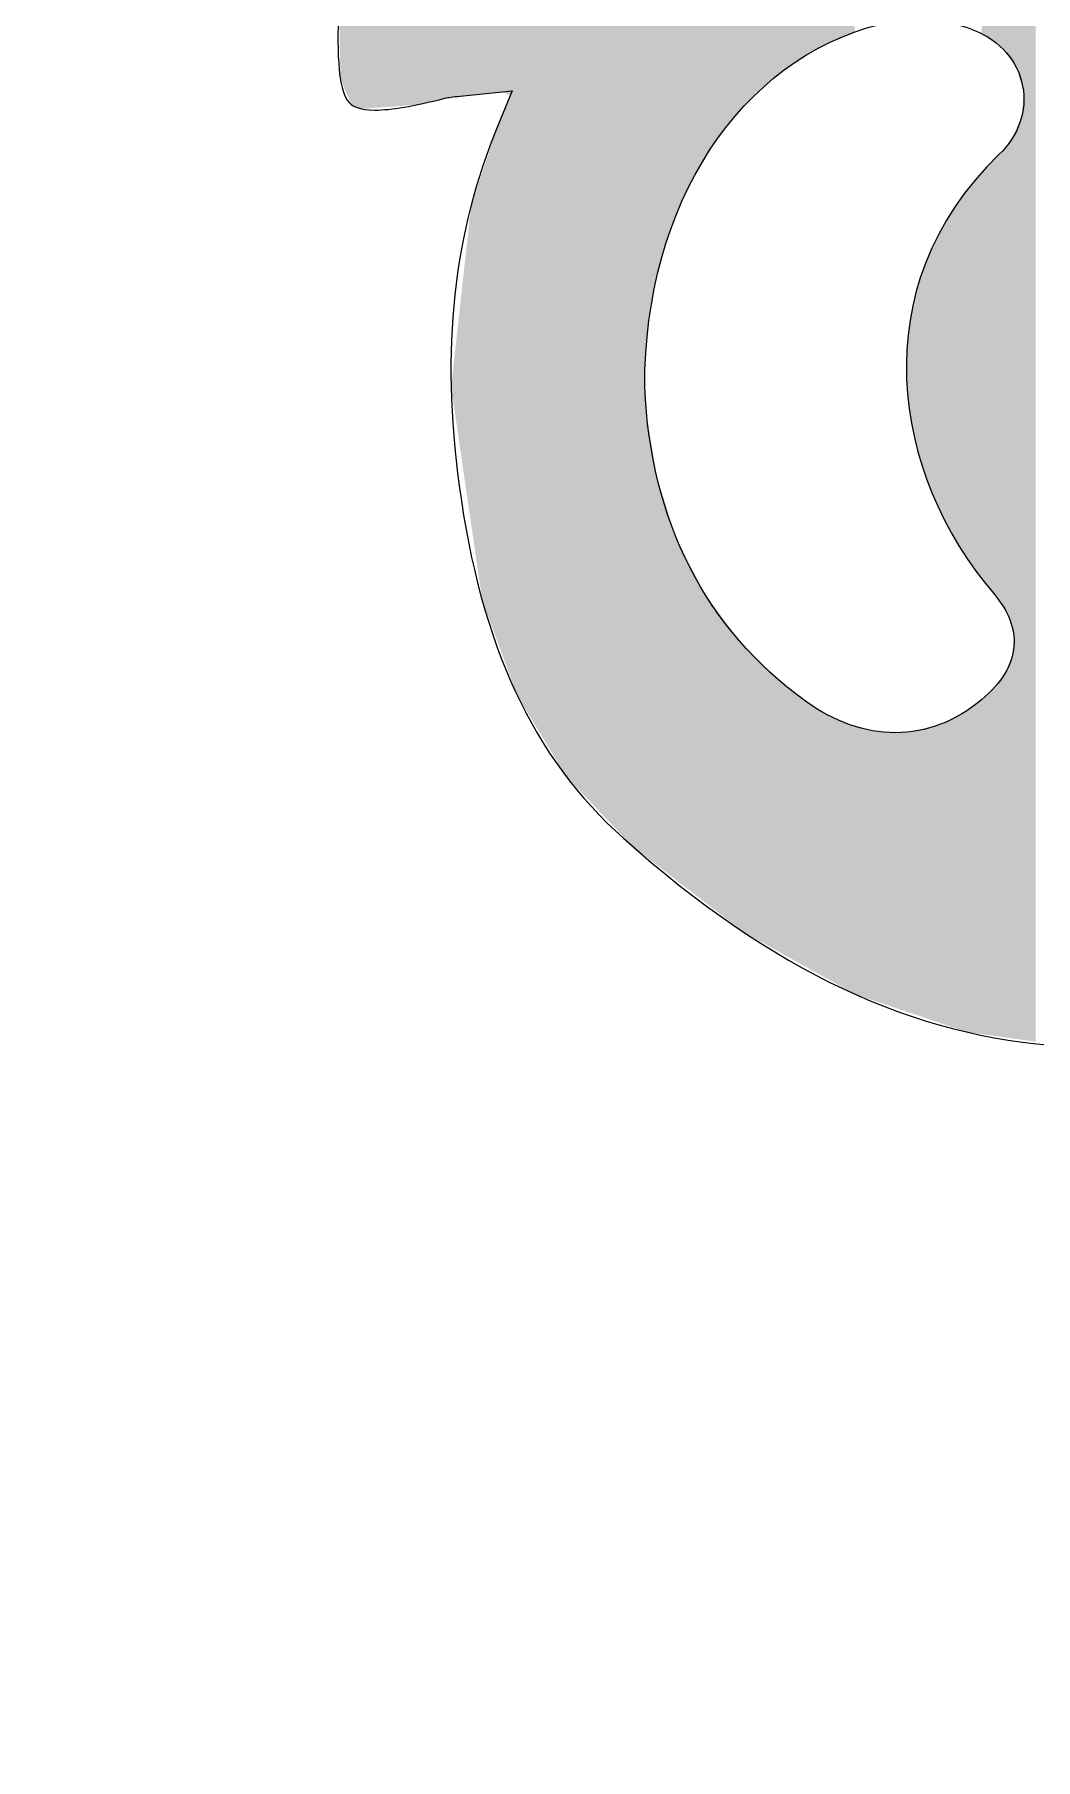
# Model space of a CAD drawing. Extents: x 274 to 390, y 552 to 644.
# Drawn here: x 273.97 to 296.94, y 551.62 to 591.19 of the extents above; entities that cross this region are included whole.
import ezdxf

# ---------------------------------------------------------------- set-up
doc = ezdxf.new("R2010")
doc.units = 0
doc.layers.add('LAYER_1', color=7, linetype='CONTINUOUS')

# ---------------------------------------------------------------- blocks, each defined once
blk = doc.blocks.new('*U1')
at = {"layer": 'LAYER_1', "color": 7}
for points in [[(287.686, 572.573), (286.169, 621.403), (287.686, 623.017)], [(287.802, 572.483), (287.686, 623.017), (287.802, 623.141)], [(287.686, 572.573), (287.686, 623.017), (287.802, 572.483)], [(286.169, 574.174), (285.727, 620.932), (286.169, 621.403)], [(286.169, 574.174), (286.169, 621.403), (287.686, 572.573)], [(285.727, 574.905), (285.054, 619.428), (285.727, 620.932)], [(285.727, 574.905), (285.727, 620.932), (286.169, 574.174)], [(285.054, 576.018), (284.888, 619.059), (285.054, 619.428)], [(285.054, 576.018), (285.054, 619.428), (285.727, 574.905)], [(284.888, 589.792), (284.701, 618.639), (284.888, 619.059)], [(284.888, 576.466), (284.888, 619.059), (285.054, 576.018)], [(284.666, 589.867), (284.611, 618.439), (284.666, 618.563)], [(284.701, 589.87), (284.666, 618.563), (284.701, 618.639)], [(284.666, 589.867), (284.666, 618.563), (284.701, 589.87)], [(284.701, 589.87), (284.701, 618.639), (284.888, 589.792)], [(284.611, 589.861), (284.366, 617.891), (284.611, 618.439)], [(284.611, 589.861), (284.611, 618.439), (284.666, 589.867)], [(284.366, 589.837), (284.366, 617.891), (284.611, 589.861)], [(296.94, 568.085), (296.937, 616.835), (296.94, 616.862)], [(296.357, 590.622), (296.333, 616.452), (296.357, 616.467)], [(296.367, 590.61), (296.357, 616.467), (296.367, 616.473)], [(296.357, 590.622), (296.357, 616.467), (296.367, 590.61)], [(296.391, 590.58), (296.367, 616.473), (296.391, 616.487)], [(296.367, 590.61), (296.367, 616.473), (296.391, 590.58)], [(296.413, 590.551), (296.391, 616.487), (296.413, 616.501)], [(296.391, 590.58), (296.391, 616.487), (296.413, 590.551)], [(296.441, 590.515), (296.413, 616.501), (296.441, 616.518)], [(296.413, 590.551), (296.413, 616.501), (296.441, 590.515)], [(296.485, 590.459), (296.441, 616.518), (296.485, 616.545)], [(296.441, 590.515), (296.441, 616.518), (296.485, 590.459)], [(296.502, 590.405), (296.485, 616.545), (296.502, 616.556)], [(296.485, 590.459), (296.485, 616.545), (296.502, 590.405)], [(296.53, 590.317), (296.502, 616.556), (296.53, 616.573)], [(296.502, 590.405), (296.502, 616.556), (296.53, 590.317)], [(296.582, 590.149), (296.53, 616.573), (296.582, 616.606)], [(296.53, 590.317), (296.53, 616.573), (296.582, 590.149)], [(296.627, 590.008), (296.582, 616.606), (296.627, 616.635)], [(296.582, 590.149), (296.582, 616.606), (296.627, 590.008)], [(296.661, 589.9), (296.627, 616.635), (296.661, 616.657)], [(296.627, 590.008), (296.627, 616.635), (296.661, 589.9)], [(296.693, 568.12), (296.661, 616.657), (296.693, 616.677)], [(296.661, 568.125), (296.661, 616.657), (296.693, 568.12)], [(296.705, 568.118), (296.693, 616.677), (296.705, 616.685)], [(296.693, 568.12), (296.693, 616.677), (296.705, 568.118)], [(296.723, 568.116), (296.705, 616.685), (296.723, 616.697)], [(296.705, 568.118), (296.705, 616.685), (296.723, 568.116)], [(296.792, 568.106), (296.723, 616.697), (296.792, 616.742)], [(296.723, 568.116), (296.723, 616.697), (296.792, 568.106)], [(296.84, 568.1), (296.792, 616.742), (296.84, 616.772)], [(296.792, 568.106), (296.792, 616.742), (296.84, 568.1)], [(296.937, 568.086), (296.84, 616.772), (296.937, 616.835)], [(296.84, 568.1), (296.84, 616.772), (296.937, 568.086)], [(296.937, 568.086), (296.937, 616.835), (296.94, 568.085)], [(295.774, 591.146), (295.704, 616.01), (295.774, 616.07)], [(295.807, 591.124), (295.774, 616.07), (295.807, 616.097)], [(295.774, 591.146), (295.774, 616.07), (295.807, 591.124)], [(295.846, 591.099), (295.807, 616.097), (295.846, 616.129)], [(295.807, 591.124), (295.807, 616.097), (295.846, 591.099)], [(295.853, 591.095), (295.846, 616.129), (295.853, 616.135)], [(295.846, 591.099), (295.846, 616.129), (295.853, 591.095)], [(295.88, 591.078), (295.853, 616.135), (295.88, 616.156)], [(295.853, 591.095), (295.853, 616.135), (295.88, 591.078)], [(295.904, 591.062), (295.88, 616.156), (295.904, 616.174)], [(295.88, 591.078), (295.88, 616.156), (295.904, 591.062)], [(295.911, 591.058), (295.904, 616.174), (295.911, 616.179)], [(295.904, 591.062), (295.904, 616.174), (295.911, 591.058)], [(295.945, 591.036), (295.911, 616.179), (295.945, 616.203)], [(295.911, 591.058), (295.911, 616.179), (295.945, 591.036)], [(295.992, 591.006), (295.945, 616.203), (295.992, 616.238)], [(295.945, 591.036), (295.945, 616.203), (295.992, 591.006)], [(296.011, 590.994), (295.992, 616.238), (296.011, 616.25)], [(295.992, 591.006), (295.992, 616.238), (296.011, 590.994)], [(296.025, 590.984), (296.011, 616.25), (296.025, 616.26)], [(296.011, 590.994), (296.011, 616.25), (296.025, 590.984)], [(296.092, 590.942), (296.025, 616.26), (296.092, 616.302)], [(296.025, 590.984), (296.025, 616.26), (296.092, 590.942)], [(296.103, 590.935), (296.092, 616.302), (296.103, 616.309)], [(296.092, 590.942), (296.092, 616.302), (296.103, 590.935)], [(296.117, 590.926), (296.103, 616.309), (296.117, 616.318)], [(296.103, 590.935), (296.103, 616.309), (296.117, 590.926)], [(296.122, 590.922), (296.117, 616.318), (296.122, 616.321)], [(296.117, 590.926), (296.117, 616.318), (296.122, 590.922)], [(296.146, 590.893), (296.122, 616.321), (296.146, 616.336)], [(296.122, 590.922), (296.122, 616.321), (296.146, 590.893)], [(296.182, 590.846), (296.146, 616.336), (296.182, 616.36)], [(296.146, 590.893), (296.146, 616.336), (296.182, 590.846)], [(296.2, 590.823), (296.182, 616.36), (296.2, 616.371)], [(296.182, 590.846), (296.182, 616.36), (296.2, 590.823)], [(296.219, 590.798), (296.2, 616.371), (296.219, 616.384)], [(296.2, 590.823), (296.2, 616.371), (296.219, 590.798)], [(296.235, 590.778), (296.219, 616.384), (296.235, 616.393)], [(296.219, 590.798), (296.219, 616.384), (296.235, 590.778)], [(296.322, 590.667), (296.235, 616.393), (296.322, 616.445)], [(296.235, 590.778), (296.235, 616.393), (296.322, 590.667)], [(296.333, 590.653), (296.322, 616.445), (296.333, 616.452)], [(296.322, 590.667), (296.322, 616.445), (296.333, 590.653)], [(296.333, 590.653), (296.333, 616.452), (296.357, 590.622)], [(295.704, 591.19), (295.704, 616.01), (295.774, 591.146)], [(287.802, 572.483), (287.802, 612.433), (287.809, 572.478)], [(287.809, 572.478), (287.802, 612.433), (287.809, 611.502)], [(287.809, 572.478), (287.809, 611.502), (287.88, 572.423)], [(287.88, 572.423), (287.809, 611.502), (287.88, 610.783)], [(287.88, 572.423), (287.88, 610.783), (287.902, 572.406)], [(287.902, 572.406), (287.88, 610.783), (287.902, 610.561)], [(287.902, 572.406), (287.902, 610.561), (287.977, 572.349)], [(287.977, 572.349), (287.902, 610.561), (287.977, 610.174)], [(287.977, 583.397), (287.977, 610.174), (287.982, 583.484)], [(287.982, 583.484), (287.977, 610.174), (287.982, 610.143)], [(287.982, 583.484), (287.982, 610.143), (288.011, 583.905)], [(288.011, 583.905), (287.982, 610.143), (288.011, 609.994)], [(288.011, 583.905), (288.011, 609.994), (288.042, 584.356)], [(288.042, 584.356), (288.011, 609.994), (288.042, 609.834)], [(288.042, 584.356), (288.042, 609.834), (288.048, 584.443)], [(288.048, 584.443), (288.042, 609.834), (288.048, 609.804)], [(288.048, 584.443), (288.048, 609.804), (288.076, 584.62)], [(288.076, 584.62), (288.048, 609.804), (288.076, 609.654)], [(288.076, 584.62), (288.076, 609.654), (288.21, 585.443)], [(288.21, 585.443), (288.076, 609.654), (288.21, 609.189)], [(288.21, 585.443), (288.21, 609.189), (288.251, 585.598)], [(288.251, 585.598), (288.21, 609.189), (288.251, 609.048)], [(288.251, 585.598), (288.251, 609.048), (288.285, 585.726)], [(288.285, 585.726), (288.251, 609.048), (288.285, 608.93)], [(288.285, 585.726), (288.285, 608.93), (288.327, 585.89)], [(288.327, 585.89), (288.285, 608.93), (288.327, 608.781)], [(288.327, 585.89), (288.327, 608.781), (288.46, 586.393)], [(288.46, 586.393), (288.327, 608.781), (288.46, 608.442)], [(288.46, 586.393), (288.46, 608.442), (288.607, 586.787)], [(288.607, 586.787), (288.46, 608.442), (288.607, 608.064)], [(288.607, 586.787), (288.607, 608.064), (288.653, 586.908)], [(288.653, 586.908), (288.607, 608.064), (288.653, 607.949)], [(288.653, 586.908), (288.653, 607.949), (288.688, 587.004)], [(288.688, 587.004), (288.653, 607.949), (288.688, 607.878)], [(288.688, 587.004), (288.688, 607.878), (288.793, 587.284)], [(288.793, 587.284), (288.688, 607.878), (288.793, 607.669)], [(288.793, 587.284), (288.793, 607.669), (289.009, 587.717)], [(289.009, 587.717), (288.793, 607.669), (289.009, 607.24)], [(289.009, 587.717), (289.009, 607.24), (289.048, 587.796)], [(289.048, 587.796), (289.009, 607.24), (289.048, 607.161)], [(289.048, 587.796), (289.048, 607.161), (289.174, 588.049)], [(289.174, 588.049), (289.048, 607.161), (289.174, 606.96)], [(289.174, 588.049), (289.174, 606.96), (289.205, 588.11)], [(289.205, 588.11), (289.174, 606.96), (289.205, 606.911)], [(289.205, 588.11), (289.205, 606.911), (289.319, 588.288)], [(289.319, 588.288), (289.205, 606.911), (289.319, 606.729)], [(289.319, 588.288), (289.319, 606.729), (289.487, 588.548)], [(289.487, 588.548), (289.319, 606.729), (289.487, 606.462)], [(284.366, 589.837), (284.289, 605.993), (284.366, 606.211)], [(289.487, 588.548), (289.487, 606.462), (289.511, 588.586)], [(289.511, 588.586), (289.487, 606.462), (289.511, 606.423)], [(289.511, 588.586), (289.511, 606.423), (289.691, 588.865)], [(289.691, 588.865), (289.511, 606.423), (289.691, 606.191)], [(289.691, 588.865), (289.691, 606.191), (289.747, 588.933)], [(289.747, 588.933), (289.691, 606.191), (289.747, 606.119)], [(284.242, 589.824), (284.007, 605.188), (284.242, 605.856)], [(284.245, 589.824), (284.242, 605.856), (284.245, 605.865)], [(284.242, 589.824), (284.242, 605.856), (284.245, 589.824)], [(284.289, 589.829), (284.245, 605.865), (284.289, 605.993)], [(284.245, 589.824), (284.245, 605.865), (284.289, 589.829)], [(284.289, 589.829), (284.289, 605.993), (284.366, 589.837)], [(289.747, 588.933), (289.747, 606.119), (289.916, 589.14)], [(289.916, 589.14), (289.747, 606.119), (289.916, 605.899)], [(289.916, 589.14), (289.916, 605.899), (290.038, 589.287)], [(290.038, 589.287), (289.916, 605.899), (290.038, 605.742)], [(290.038, 589.287), (290.038, 605.742), (290.139, 589.41)], [(290.139, 589.41), (290.038, 605.742), (290.139, 605.635)], [(290.139, 589.41), (290.139, 605.635), (290.248, 589.543)], [(290.248, 589.543), (290.139, 605.635), (290.248, 605.52)], [(290.248, 589.543), (290.248, 605.52), (290.254, 589.548)], [(290.254, 589.548), (290.248, 605.52), (290.254, 605.514)], [(290.254, 589.548), (290.254, 605.514), (290.625, 589.902)], [(290.625, 589.902), (290.254, 605.514), (290.625, 605.123)], [(281.161, 589.768), (281.021, 604.027), (281.161, 605.234)], [(281.24, 589.582), (281.161, 605.234), (281.24, 605.238)], [(281.161, 589.768), (281.161, 605.234), (281.24, 589.582)], [(281.482, 589.481), (281.24, 605.238), (281.482, 605.25)], [(281.24, 589.582), (281.24, 605.238), (281.482, 589.481)], [(282.128, 589.531), (281.482, 605.25), (282.128, 605.281)], [(281.482, 589.481), (281.482, 605.25), (282.128, 589.531)], [(282.128, 589.531), (282.128, 605.281), (282.771, 589.581)], [(282.771, 589.581), (282.128, 605.281), (282.771, 605.25)], [(282.771, 589.581), (282.771, 605.25), (283.203, 589.682)], [(283.203, 589.682), (282.771, 605.25), (283.203, 605.228)], [(283.203, 589.682), (283.203, 605.228), (283.235, 589.689)], [(283.235, 589.689), (283.203, 605.228), (283.235, 605.227)], [(283.235, 589.689), (283.235, 605.227), (283.282, 589.7)], [(283.282, 589.7), (283.235, 605.227), (283.282, 605.224)], [(283.282, 589.7), (283.282, 605.224), (283.44, 589.737)], [(283.44, 589.737), (283.282, 605.224), (283.44, 605.216)], [(283.44, 589.737), (283.44, 605.216), (283.533, 589.75)], [(283.533, 589.75), (283.44, 605.216), (283.533, 605.212)], [(283.533, 589.75), (283.533, 605.212), (283.603, 589.76)], [(283.603, 589.76), (283.533, 605.212), (283.603, 605.208)], [(283.603, 589.76), (283.603, 605.208), (283.638, 589.764)], [(283.638, 589.764), (283.603, 605.208), (283.638, 605.207)], [(283.638, 589.764), (283.638, 605.207), (283.876, 589.787)], [(283.876, 589.787), (283.638, 605.207), (283.876, 605.195)], [(283.876, 589.787), (283.876, 605.195), (283.975, 589.797)], [(283.975, 589.797), (283.876, 605.195), (283.975, 605.19)], [(283.975, 589.797), (283.975, 605.19), (283.991, 589.799)], [(283.991, 589.799), (283.975, 605.19), (283.991, 605.189)], [(283.991, 589.799), (283.991, 605.189), (284.007, 589.8)], [(284.007, 589.8), (283.991, 605.189), (284.007, 605.188)], [(284.007, 589.8), (284.007, 605.188), (284.242, 589.824)], [(290.625, 589.902), (290.625, 605.123), (290.642, 589.918)], [(290.642, 589.918), (290.625, 605.123), (290.642, 605.108)], [(290.642, 589.918), (290.642, 605.108), (290.871, 590.136)], [(290.871, 590.136), (290.642, 605.108), (290.871, 604.912)], [(290.871, 590.136), (290.871, 604.912), (291.144, 590.337)], [(291.144, 590.337), (290.871, 604.912), (291.144, 604.678)], [(291.144, 590.337), (291.144, 604.678), (291.268, 590.428)], [(291.268, 590.428), (291.144, 604.678), (291.268, 604.571)], [(291.268, 590.428), (291.268, 604.571), (291.428, 590.545)], [(291.428, 590.545), (291.268, 604.571), (291.428, 604.455)], [(291.428, 590.545), (291.428, 604.455), (291.556, 590.639)], [(291.556, 590.639), (291.428, 604.455), (291.556, 604.362)], [(291.556, 590.639), (291.556, 604.362), (291.611, 590.669)], [(291.611, 590.669), (291.556, 604.362), (291.611, 604.322)], [(291.611, 590.669), (291.611, 604.322), (291.676, 590.704)], [(291.676, 590.704), (291.611, 604.322), (291.676, 604.279)], [(291.676, 590.704), (291.676, 604.279), (291.717, 590.727)], [(291.717, 590.727), (291.676, 604.279), (291.717, 604.251)], [(291.717, 590.727), (291.717, 604.251), (291.779, 590.761)], [(291.779, 590.761), (291.717, 604.251), (291.779, 604.213)], [(291.779, 590.761), (291.779, 604.213), (291.846, 590.797)], [(291.846, 590.797), (291.779, 604.213), (291.846, 604.182)], [(281.021, 590.096), (280.992, 603.214), (281.021, 604.027)], [(281.021, 590.096), (281.021, 604.027), (281.161, 589.768)], [(291.846, 590.797), (291.846, 604.182), (292.258, 591.022)], [(292.258, 591.022), (291.846, 604.182), (292.258, 603.997)], [(292.258, 591.022), (292.258, 603.997), (292.298, 591.044)], [(292.298, 591.044), (292.258, 603.997), (292.298, 603.979)], [(292.298, 591.044), (292.298, 603.979), (292.311, 591.049)], [(292.311, 591.049), (292.298, 603.979), (292.311, 603.973)], [(292.311, 591.049), (292.311, 603.973), (292.547, 591.138)], [(292.547, 591.138), (292.311, 603.973), (292.547, 603.917)], [(292.547, 591.138), (292.547, 603.917), (292.795, 591.232)], [(280.992, 590.163), (280.969, 602.532), (280.992, 603.214)], [(280.992, 590.163), (280.992, 603.214), (281.021, 590.096)], [(280.969, 591.366), (280.969, 602.532), (280.992, 590.163)], [(284.888, 576.466), (284.701, 589.337), (284.888, 589.792)], [(296.661, 568.125), (296.627, 589.323), (296.661, 589.9)], [(284.666, 577.068), (284.611, 589.119), (284.666, 589.254)], [(284.701, 576.975), (284.666, 589.254), (284.701, 589.337)], [(284.666, 577.068), (284.666, 589.254), (284.701, 576.975)], [(284.701, 576.975), (284.701, 589.337), (284.888, 576.466)], [(296.582, 568.136), (296.53, 589.101), (296.582, 589.222)], [(296.627, 568.129), (296.582, 589.222), (296.627, 589.323)], [(296.582, 568.136), (296.582, 589.222), (296.627, 568.129)], [(296.627, 568.129), (296.627, 589.323), (296.661, 568.125)], [(284.611, 577.218), (284.366, 588.388), (284.611, 589.119)], [(284.611, 577.218), (284.611, 589.119), (284.666, 577.068)], [(296.391, 577.584), (296.367, 588.752), (296.391, 588.782)], [(296.413, 577.497), (296.391, 588.782), (296.413, 588.834)], [(296.391, 577.584), (296.391, 588.782), (296.413, 577.497)], [(296.441, 577.386), (296.413, 588.834), (296.441, 588.899)], [(296.413, 577.497), (296.413, 588.834), (296.441, 577.386)], [(296.485, 568.149), (296.441, 588.899), (296.485, 588.999)], [(296.441, 568.156), (296.441, 588.899), (296.485, 568.149)], [(296.502, 568.147), (296.485, 588.999), (296.502, 589.038)], [(296.485, 568.149), (296.485, 588.999), (296.502, 568.147)], [(296.53, 568.143), (296.502, 589.038), (296.53, 589.101)], [(296.502, 568.147), (296.502, 589.038), (296.53, 568.143)], [(296.53, 568.143), (296.53, 589.101), (296.582, 568.136)], [(284.366, 577.883), (284.289, 588.161), (284.366, 588.388)], [(284.366, 577.883), (284.366, 588.388), (284.611, 577.218)], [(296.092, 578.223), (296.025, 588.36), (296.092, 588.425)], [(296.103, 578.205), (296.092, 588.425), (296.103, 588.435)], [(296.092, 578.223), (296.092, 588.425), (296.103, 578.205)], [(296.117, 578.18), (296.103, 588.435), (296.117, 588.45)], [(296.103, 578.205), (296.103, 588.435), (296.117, 578.18)], [(296.122, 578.171), (296.117, 588.45), (296.122, 588.455)], [(296.117, 578.18), (296.117, 588.45), (296.122, 578.171)], [(296.146, 578.131), (296.122, 588.455), (296.146, 588.478)], [(296.122, 578.171), (296.122, 588.455), (296.146, 578.131)], [(296.182, 578.067), (296.146, 588.478), (296.182, 588.517)], [(296.146, 578.131), (296.146, 588.478), (296.182, 578.067)], [(296.2, 578.036), (296.182, 588.517), (296.2, 588.536)], [(296.182, 578.067), (296.182, 588.517), (296.2, 578.036)], [(296.219, 578.003), (296.2, 588.536), (296.219, 588.561)], [(296.2, 578.036), (296.2, 588.536), (296.219, 578.003)], [(296.235, 577.975), (296.219, 588.561), (296.235, 588.581)], [(296.219, 578.003), (296.219, 588.561), (296.235, 577.975)], [(296.322, 577.824), (296.235, 588.581), (296.322, 588.694)], [(296.235, 577.975), (296.235, 588.581), (296.322, 577.824)], [(296.333, 577.805), (296.322, 588.694), (296.333, 588.709)], [(296.322, 577.824), (296.322, 588.694), (296.333, 577.805)], [(296.357, 577.714), (296.333, 588.709), (296.357, 588.739)], [(296.333, 577.805), (296.333, 588.709), (296.357, 577.714)], [(296.367, 577.675), (296.357, 588.739), (296.367, 588.752)], [(296.357, 577.714), (296.357, 588.739), (296.367, 577.675)], [(296.367, 577.675), (296.367, 588.752), (296.391, 577.584)], [(284.242, 578.232), (284.007, 587.318), (284.242, 588.018)], [(284.245, 578.211), (284.242, 588.018), (284.245, 588.026)], [(284.242, 578.232), (284.242, 588.018), (284.245, 578.211)], [(284.289, 578.089), (284.245, 588.026), (284.289, 588.161)], [(284.245, 578.211), (284.245, 588.026), (284.289, 578.089)], [(284.289, 578.089), (284.289, 588.161), (284.366, 577.883)], [(295.702, 578.707), (295.674, 587.96), (295.702, 587.992)], [(295.704, 578.705), (295.702, 587.992), (295.704, 587.994)], [(295.702, 578.707), (295.702, 587.992), (295.704, 578.705)], [(295.774, 578.618), (295.704, 587.994), (295.774, 588.074)], [(295.704, 578.705), (295.704, 587.994), (295.774, 578.618)], [(295.807, 578.576), (295.774, 588.074), (295.807, 588.112)], [(295.774, 578.618), (295.774, 588.074), (295.807, 578.576)], [(295.846, 578.528), (295.807, 588.112), (295.846, 588.156)], [(295.807, 578.576), (295.807, 588.112), (295.846, 578.528)], [(295.853, 578.519), (295.846, 588.156), (295.853, 588.164)], [(295.846, 578.528), (295.846, 588.156), (295.853, 578.519)], [(295.88, 578.486), (295.853, 588.164), (295.88, 588.195)], [(295.853, 578.519), (295.853, 588.164), (295.88, 578.486)], [(295.904, 578.456), (295.88, 588.195), (295.904, 588.222)], [(295.88, 578.486), (295.88, 588.195), (295.904, 578.456)], [(295.911, 578.448), (295.904, 588.222), (295.911, 588.23)], [(295.904, 578.456), (295.904, 588.222), (295.911, 578.448)], [(295.945, 578.406), (295.911, 588.23), (295.945, 588.268)], [(295.911, 578.448), (295.911, 588.23), (295.945, 578.406)], [(295.992, 578.35), (295.945, 588.268), (295.992, 588.322)], [(295.945, 578.406), (295.945, 588.268), (295.992, 578.35)], [(296.011, 578.327), (295.992, 588.322), (296.011, 588.344)], [(295.992, 578.35), (295.992, 588.322), (296.011, 578.327)], [(296.025, 578.309), (296.011, 588.344), (296.025, 588.36)], [(296.011, 578.327), (296.011, 588.344), (296.025, 578.309)], [(296.025, 578.309), (296.025, 588.36), (296.092, 578.223)], [(295.355, 579.209), (295.333, 587.571), (295.355, 587.596)], [(295.364, 579.196), (295.355, 587.596), (295.364, 587.606)], [(295.355, 579.209), (295.355, 587.596), (295.364, 579.196)], [(295.371, 579.185), (295.364, 587.607), (295.371, 587.615)], [(295.364, 579.195), (295.364, 587.606), (295.364, 587.607)], [(295.364, 579.195), (295.364, 587.607), (295.371, 579.185)], [(295.364, 579.196), (295.364, 587.606), (295.364, 579.195)], [(295.391, 579.155), (295.371, 587.615), (295.391, 587.638)], [(295.371, 579.185), (295.371, 587.615), (295.391, 579.155)], [(295.408, 579.131), (295.391, 587.638), (295.408, 587.657)], [(295.391, 579.155), (295.391, 587.638), (295.408, 579.131)], [(295.409, 579.129), (295.408, 587.657), (295.409, 587.658)], [(295.408, 579.131), (295.408, 587.657), (295.409, 579.129)], [(295.442, 579.08), (295.409, 587.658), (295.442, 587.696)], [(295.409, 579.129), (295.409, 587.658), (295.409, 579.129)], [(295.409, 579.129), (295.409, 587.658), (295.409, 587.658)], [(295.409, 579.129), (295.409, 587.658), (295.442, 579.08)], [(295.506, 578.986), (295.442, 587.696), (295.506, 587.768)], [(295.442, 579.08), (295.442, 587.696), (295.506, 578.986)], [(295.57, 578.892), (295.506, 587.768), (295.57, 587.841)], [(295.506, 578.986), (295.506, 587.768), (295.57, 578.892)], [(295.573, 578.888), (295.57, 587.841), (295.573, 587.844)], [(295.57, 578.892), (295.57, 587.841), (295.573, 578.888)], [(295.597, 578.851), (295.573, 587.844), (295.597, 587.873)], [(295.573, 578.888), (295.573, 587.844), (295.597, 578.851)], [(295.604, 578.841), (295.597, 587.873), (295.604, 587.881)], [(295.597, 578.851), (295.597, 587.873), (295.604, 578.841)], [(295.632, 578.799), (295.604, 587.881), (295.632, 587.913)], [(295.604, 578.841), (295.604, 587.881), (295.632, 578.799)], [(295.64, 578.787), (295.632, 587.913), (295.64, 587.922)], [(295.632, 578.799), (295.632, 587.913), (295.64, 578.787)], [(295.656, 578.765), (295.64, 587.922), (295.656, 587.939)], [(295.64, 578.787), (295.64, 587.922), (295.656, 578.765)], [(295.674, 578.742), (295.656, 587.939), (295.674, 587.96)], [(295.656, 578.765), (295.656, 587.939), (295.674, 578.742)], [(295.674, 578.742), (295.674, 587.96), (295.702, 578.707)], [(283.991, 579.955), (283.975, 587.126), (283.991, 587.27)], [(284.007, 579.844), (283.991, 587.27), (284.007, 587.318)], [(283.991, 579.955), (283.991, 587.27), (284.007, 579.844)], [(284.007, 579.844), (284.007, 587.318), (284.242, 578.232)], [(295.137, 579.53), (295.017, 587.089), (295.137, 587.276)], [(295.163, 579.493), (295.137, 587.276), (295.163, 587.316)], [(295.137, 579.53), (295.137, 587.276), (295.163, 579.493)], [(295.199, 579.439), (295.163, 587.316), (295.199, 587.372)], [(295.163, 579.493), (295.163, 587.316), (295.163, 579.492)], [(295.163, 579.492), (295.163, 587.316), (295.163, 587.316)], [(295.163, 579.492), (295.163, 587.316), (295.199, 579.439)], [(295.29, 579.304), (295.199, 587.372), (295.29, 587.514)], [(295.199, 579.439), (295.199, 587.372), (295.29, 579.304)], [(295.312, 579.272), (295.29, 587.514), (295.312, 587.547)], [(295.29, 579.304), (295.29, 587.514), (295.312, 579.272)], [(295.333, 579.242), (295.312, 587.547), (295.333, 587.571)], [(295.312, 579.272), (295.312, 587.547), (295.333, 579.242)], [(295.333, 579.242), (295.333, 587.571), (295.333, 579.241)], [(295.333, 579.241), (295.333, 587.571), (295.333, 587.571)], [(295.333, 579.241), (295.333, 587.571), (295.355, 579.209)], [(283.975, 580.064), (283.876, 586.227), (283.975, 587.126)], [(283.975, 580.064), (283.975, 587.126), (283.991, 579.955)], [(294.836, 580.099), (294.76, 586.689), (294.836, 586.808)], [(294.845, 580.082), (294.836, 586.808), (294.845, 586.822)], [(294.836, 580.099), (294.836, 586.808), (294.845, 580.082)], [(294.985, 579.817), (294.845, 586.822), (294.985, 587.04)], [(294.845, 580.082), (294.845, 586.822), (294.985, 579.817)], [(295.017, 579.757), (294.985, 587.04), (295.017, 587.089)], [(294.985, 579.817), (294.985, 587.04), (295.017, 579.757)], [(295.017, 579.757), (295.017, 587.089), (295.137, 579.53)], [(294.631, 580.534), (294.546, 586.212), (294.631, 586.401)], [(294.663, 580.453), (294.631, 586.401), (294.663, 586.473)], [(294.631, 580.534), (294.631, 586.401), (294.663, 580.453)], [(294.698, 580.362), (294.663, 586.473), (294.698, 586.552)], [(294.663, 580.453), (294.663, 586.473), (294.698, 580.362)], [(294.703, 580.35), (294.698, 586.552), (294.703, 586.563)], [(294.698, 580.362), (294.698, 586.552), (294.703, 580.35)], [(294.756, 580.25), (294.703, 586.563), (294.756, 586.681)], [(294.703, 580.35), (294.703, 586.563), (294.756, 580.25)], [(294.76, 580.243), (294.756, 586.681), (294.76, 586.689)], [(294.756, 580.25), (294.756, 586.681), (294.76, 580.243)], [(294.76, 580.243), (294.76, 586.689), (294.836, 580.099)], [(283.876, 580.743), (283.638, 584.062), (283.876, 586.227)], [(283.876, 580.743), (283.876, 586.227), (283.975, 580.064)], [(294.518, 580.821), (294.403, 585.892), (294.518, 586.149)], [(294.542, 580.758), (294.518, 586.149), (294.542, 586.204)], [(294.518, 580.821), (294.518, 586.149), (294.542, 580.758)], [(294.546, 580.749), (294.542, 586.204), (294.546, 586.212)], [(294.542, 580.758), (294.542, 586.204), (294.546, 580.749)], [(294.546, 580.749), (294.546, 586.212), (294.631, 580.534)], [(294.361, 581.222), (294.268, 585.463), (294.361, 585.797)], [(294.363, 581.214), (294.361, 585.797), (294.363, 585.802)], [(294.361, 581.222), (294.361, 585.797), (294.363, 581.214)], [(294.403, 581.112), (294.363, 585.802), (294.403, 585.892)], [(294.363, 581.214), (294.363, 585.802), (294.403, 581.112)], [(294.403, 581.112), (294.403, 585.892), (294.518, 580.821)], [(294.229, 581.717), (294.168, 585.107), (294.229, 585.324)], [(294.268, 581.572), (294.229, 585.324), (294.268, 585.463)], [(294.229, 581.717), (294.229, 585.324), (294.268, 581.572)], [(294.268, 581.572), (294.268, 585.463), (294.361, 581.222)], [(294.106, 582.241), (294.081, 584.689), (294.106, 584.882)], [(294.124, 582.11), (294.106, 584.882), (294.124, 584.948)], [(294.106, 582.241), (294.106, 584.882), (294.124, 582.11)], [(294.168, 581.944), (294.124, 584.948), (294.168, 585.107)], [(294.124, 582.11), (294.124, 584.948), (294.168, 581.944)], [(294.168, 581.944), (294.168, 585.107), (294.229, 581.717)], [(294.052, 582.626), (294.022, 584.226), (294.052, 584.463)], [(294.081, 582.419), (294.052, 584.463), (294.081, 584.689)], [(294.052, 582.626), (294.052, 584.463), (294.081, 582.419)], [(294.081, 582.419), (294.081, 584.689), (294.106, 582.241)], [(283.638, 582.38), (283.603, 583.739), (283.638, 584.062)], [(283.638, 582.38), (283.638, 584.062), (283.876, 580.743)], [(293.996, 583.028), (293.991, 583.98), (293.996, 584.025)], [(294.022, 582.844), (293.996, 584.025), (294.022, 584.226)], [(293.996, 583.028), (293.996, 584.025), (294.022, 582.844)], [(294.022, 582.844), (294.022, 584.226), (294.052, 582.626)], [(283.603, 582.623), (283.533, 583.104), (283.603, 583.739)], [(283.603, 582.623), (283.603, 583.739), (283.638, 582.38)], [(293.988, 583.93), (293.987, 583.955), (293.988, 583.957)], [(293.991, 583.628), (293.988, 583.957), (293.991, 583.98)], [(293.988, 583.93), (293.988, 583.957), (293.991, 583.628)], [(293.991, 583.628), (293.991, 583.98), (293.996, 583.028)], [(287.977, 572.349), (287.977, 583.397), (287.982, 572.344)], [(287.982, 572.344), (287.977, 583.397), (287.982, 582.925)], [(287.982, 572.344), (287.982, 582.925), (288.011, 572.322)], [(288.011, 572.322), (287.982, 582.925), (288.011, 582.535)], [(288.011, 572.322), (288.011, 582.535), (288.042, 572.299)], [(288.042, 572.299), (288.011, 582.535), (288.042, 582.345)], [(288.042, 572.299), (288.042, 582.345), (288.048, 572.294)], [(288.048, 572.294), (288.042, 582.345), (288.048, 582.308)], [(288.048, 572.294), (288.048, 582.308), (288.076, 572.272)], [(288.076, 572.272), (288.048, 582.308), (288.076, 582.129)], [(288.076, 572.272), (288.076, 582.129), (288.21, 572.168)], [(288.21, 572.168), (288.076, 582.129), (288.21, 581.298)], [(288.21, 572.168), (288.21, 581.298), (288.251, 572.137)], [(288.251, 572.137), (288.21, 581.298), (288.251, 581.044)], [(288.251, 572.137), (288.251, 581.044), (288.285, 572.111)], [(288.285, 572.111), (288.251, 581.044), (288.285, 580.938)], [(288.285, 572.111), (288.285, 580.938), (288.327, 572.078)], [(288.327, 572.078), (288.285, 580.938), (288.327, 580.803)], [(288.327, 572.078), (288.327, 580.803), (288.46, 571.976)], [(288.46, 571.976), (288.327, 580.803), (288.46, 580.386)], [(288.46, 571.976), (288.46, 580.386), (288.607, 571.862)], [(288.607, 571.862), (288.46, 580.386), (288.607, 579.921)], [(288.607, 571.862), (288.607, 579.921), (288.653, 571.827)], [(288.653, 571.827), (288.607, 579.921), (288.653, 579.779)], [(288.653, 571.827), (288.653, 579.779), (288.688, 571.799)], [(288.688, 571.799), (288.653, 579.779), (288.688, 579.667)], [(288.688, 571.799), (288.688, 579.667), (288.793, 571.718)], [(288.793, 571.718), (288.688, 579.667), (288.793, 579.459)], [(288.793, 571.718), (288.793, 579.459), (289.009, 571.552)], [(289.009, 571.552), (288.793, 579.459), (289.009, 579.029)], [(289.009, 571.552), (289.009, 579.029), (289.048, 571.521)], [(289.048, 571.521), (289.009, 579.029), (289.048, 578.951)], [(289.048, 571.521), (289.048, 578.951), (289.174, 571.424)], [(289.174, 571.424), (289.048, 578.951), (289.174, 578.7)], [(289.174, 571.424), (289.174, 578.7), (289.205, 571.4)], [(289.205, 571.4), (289.174, 578.7), (289.205, 578.639)], [(289.205, 571.4), (289.205, 578.639), (289.319, 571.312)], [(289.319, 571.312), (289.205, 578.639), (289.319, 578.412)], [(289.319, 571.312), (289.319, 578.412), (289.487, 571.183)], [(289.487, 571.183), (289.319, 578.412), (289.487, 578.182)], [(289.487, 571.183), (289.487, 578.182), (289.511, 571.164)], [(289.511, 571.164), (289.487, 578.182), (289.511, 578.148)], [(289.511, 571.164), (289.511, 578.148), (289.691, 571.025)], [(289.691, 571.025), (289.511, 578.148), (289.691, 577.901)], [(289.691, 571.025), (289.691, 577.901), (289.747, 570.982)], [(289.747, 570.982), (289.691, 577.901), (289.747, 577.825)], [(289.747, 570.982), (289.747, 577.825), (289.916, 570.851)], [(289.916, 570.851), (289.747, 577.825), (289.916, 577.592)], [(289.916, 570.851), (289.916, 577.592), (290.038, 570.757)], [(290.038, 570.757), (289.916, 577.592), (290.038, 577.425)], [(290.038, 570.757), (290.038, 577.425), (290.139, 570.679)], [(290.139, 570.679), (290.038, 577.425), (290.139, 577.286)], [(296.441, 568.156), (296.413, 576.959), (296.441, 577.386)], [(290.139, 570.679), (290.139, 577.286), (290.248, 570.595)], [(290.248, 570.595), (290.139, 577.286), (290.248, 577.179)], [(290.248, 570.595), (290.248, 577.179), (290.254, 570.59)], [(290.254, 570.59), (290.248, 577.179), (290.254, 577.173)], [(290.254, 570.59), (290.254, 577.173), (290.625, 570.384)], [(290.625, 570.384), (290.254, 577.173), (290.625, 576.808)], [(296.391, 568.163), (296.367, 576.849), (296.391, 576.905)], [(296.413, 568.16), (296.391, 576.905), (296.413, 576.959)], [(296.391, 568.163), (296.391, 576.905), (296.413, 568.16)], [(296.413, 568.16), (296.413, 576.959), (296.441, 568.156)], [(290.625, 570.384), (290.625, 576.808), (290.642, 570.374)], [(290.642, 570.374), (290.625, 576.808), (290.642, 576.791)], [(290.642, 570.374), (290.642, 576.791), (290.871, 570.247)], [(290.871, 570.247), (290.642, 576.791), (290.871, 576.566)], [(290.871, 570.247), (290.871, 576.566), (291.144, 570.095)], [(291.144, 570.095), (290.871, 576.566), (291.144, 576.298)], [(296.219, 568.187), (296.2, 576.489), (296.219, 576.512)], [(296.235, 568.185), (296.219, 576.512), (296.235, 576.532)], [(296.219, 568.187), (296.219, 576.512), (296.235, 568.185)], [(296.322, 568.172), (296.235, 576.532), (296.322, 576.742)], [(296.235, 568.185), (296.235, 576.532), (296.322, 568.172)], [(296.333, 568.171), (296.322, 576.742), (296.333, 576.768)], [(296.322, 568.172), (296.322, 576.742), (296.333, 568.171)], [(296.357, 568.167), (296.333, 576.768), (296.357, 576.825)], [(296.333, 568.171), (296.333, 576.768), (296.357, 568.167)], [(296.367, 568.166), (296.357, 576.825), (296.367, 576.849)], [(296.357, 568.167), (296.357, 576.825), (296.367, 568.166)], [(296.367, 568.166), (296.367, 576.849), (296.391, 568.163)], [(291.144, 570.095), (291.144, 576.298), (291.268, 570.026)], [(291.268, 570.026), (291.144, 576.298), (291.268, 576.201)], [(291.268, 570.026), (291.268, 576.201), (291.428, 569.937)], [(291.428, 569.937), (291.268, 576.201), (291.428, 576.077)], [(295.904, 568.231), (295.88, 576.095), (295.904, 576.116)], [(295.911, 568.23), (295.904, 576.116), (295.911, 576.125)], [(295.904, 568.231), (295.904, 576.116), (295.911, 568.23)], [(295.945, 568.225), (295.911, 576.125), (295.945, 576.167)], [(295.911, 568.23), (295.911, 576.125), (295.945, 568.225)], [(295.992, 568.219), (295.945, 576.167), (295.992, 576.227)], [(295.945, 568.225), (295.945, 576.167), (295.992, 568.219)], [(296.011, 568.216), (295.992, 576.227), (296.011, 576.251)], [(295.992, 568.219), (295.992, 576.227), (296.011, 568.216)], [(296.025, 568.214), (296.011, 576.251), (296.025, 576.269)], [(296.011, 568.216), (296.011, 576.251), (296.025, 568.214)], [(296.092, 568.205), (296.025, 576.269), (296.092, 576.353)], [(296.025, 568.214), (296.025, 576.269), (296.092, 568.205)], [(296.103, 568.203), (296.092, 576.353), (296.103, 576.366)], [(296.092, 568.205), (296.092, 576.353), (296.103, 568.203)], [(296.117, 568.201), (296.103, 576.366), (296.117, 576.384)], [(296.103, 568.203), (296.103, 576.366), (296.117, 568.201)], [(296.122, 568.2), (296.117, 576.384), (296.122, 576.39)], [(296.117, 568.201), (296.117, 576.384), (296.122, 568.2)], [(296.146, 568.197), (296.122, 576.39), (296.146, 576.42)], [(296.122, 568.2), (296.122, 576.39), (296.146, 568.197)], [(296.182, 568.192), (296.146, 576.42), (296.182, 576.466)], [(296.146, 568.197), (296.146, 576.42), (296.182, 568.192)], [(296.2, 568.189), (296.182, 576.466), (296.2, 576.489)], [(296.182, 568.192), (296.182, 576.466), (296.2, 568.189)], [(296.2, 568.189), (296.2, 576.489), (296.219, 568.187)], [(291.428, 569.937), (291.428, 576.077), (291.556, 569.866)], [(291.556, 569.866), (291.428, 576.077), (291.556, 575.978)], [(291.556, 569.866), (291.556, 575.978), (291.611, 569.835)], [(291.611, 569.835), (291.556, 575.978), (291.611, 575.935)], [(291.611, 569.835), (291.611, 575.935), (291.676, 569.799)], [(291.676, 569.799), (291.611, 575.935), (291.676, 575.884)], [(291.676, 569.799), (291.676, 575.884), (291.717, 569.776)], [(291.717, 569.776), (291.676, 575.884), (291.717, 575.856)], [(291.717, 569.776), (291.717, 575.856), (291.779, 569.741)], [(291.779, 569.741), (291.717, 575.856), (291.779, 575.814)], [(291.779, 569.741), (291.779, 575.814), (291.846, 569.704)], [(291.846, 569.704), (291.779, 575.814), (291.846, 575.768)], [(291.846, 569.704), (291.846, 575.768), (292.258, 569.475)], [(292.258, 569.475), (291.846, 575.768), (292.258, 575.554)], [(295.442, 568.296), (295.409, 575.709), (295.442, 575.734)], [(295.506, 568.287), (295.442, 575.734), (295.506, 575.781)], [(295.442, 568.296), (295.442, 575.734), (295.506, 568.287)], [(295.57, 568.278), (295.506, 575.781), (295.57, 575.829)], [(295.506, 568.287), (295.506, 575.781), (295.57, 568.278)], [(295.573, 568.278), (295.57, 575.829), (295.573, 575.831)], [(295.57, 568.278), (295.57, 575.829), (295.573, 568.278)], [(295.597, 568.274), (295.573, 575.831), (295.597, 575.849)], [(295.573, 568.278), (295.573, 575.831), (295.597, 568.274)], [(295.604, 568.273), (295.597, 575.849), (295.604, 575.855)], [(295.597, 568.274), (295.597, 575.849), (295.604, 568.273)], [(295.632, 568.269), (295.604, 575.855), (295.632, 575.875)], [(295.604, 568.273), (295.604, 575.855), (295.632, 568.269)], [(295.64, 568.268), (295.632, 575.875), (295.64, 575.881)], [(295.632, 568.269), (295.632, 575.875), (295.64, 568.268)], [(295.656, 568.266), (295.64, 575.881), (295.656, 575.893)], [(295.64, 568.268), (295.64, 575.881), (295.656, 568.266)], [(295.674, 568.263), (295.656, 575.893), (295.674, 575.907)], [(295.656, 568.266), (295.656, 575.893), (295.674, 568.263)], [(295.702, 568.26), (295.674, 575.907), (295.702, 575.932)], [(295.674, 568.263), (295.674, 575.907), (295.702, 568.26)], [(295.704, 568.259), (295.702, 575.932), (295.704, 575.934)], [(295.702, 568.26), (295.702, 575.932), (295.704, 568.259)], [(295.774, 568.249), (295.704, 575.934), (295.774, 575.998)], [(295.704, 568.259), (295.704, 575.934), (295.774, 568.249)], [(295.807, 568.245), (295.774, 575.998), (295.807, 576.028)], [(295.774, 568.249), (295.774, 575.998), (295.807, 568.245)], [(295.846, 568.239), (295.807, 576.028), (295.846, 576.064)], [(295.807, 568.245), (295.807, 576.028), (295.846, 568.239)], [(295.853, 568.238), (295.846, 576.064), (295.853, 576.07)], [(295.846, 568.239), (295.846, 576.064), (295.853, 568.238)], [(295.88, 568.234), (295.853, 576.07), (295.88, 576.095)], [(295.853, 568.238), (295.853, 576.07), (295.88, 568.234)], [(295.88, 568.234), (295.88, 576.095), (295.904, 568.231)], [(292.258, 569.475), (292.258, 575.554), (292.298, 569.452)], [(292.298, 569.452), (292.258, 575.554), (292.298, 575.534)], [(292.298, 569.452), (292.298, 575.534), (292.311, 569.445)], [(292.311, 569.445), (292.298, 575.534), (292.311, 575.527)], [(292.311, 569.445), (292.311, 575.527), (292.547, 569.314)], [(292.547, 569.314), (292.311, 575.527), (292.547, 575.404)], [(292.547, 569.314), (292.547, 575.404), (292.795, 569.176)], [(292.795, 569.176), (292.547, 575.404), (292.795, 575.336)], [(292.795, 569.176), (292.795, 575.336), (292.886, 569.145)], [(292.886, 569.145), (292.795, 575.336), (292.886, 575.311)], [(294.631, 568.554), (294.546, 575.308), (294.631, 575.327)], [(294.663, 568.543), (294.631, 575.327), (294.663, 575.334)], [(294.631, 568.554), (294.631, 575.327), (294.663, 568.543)], [(294.698, 568.531), (294.663, 575.334), (294.698, 575.342)], [(294.663, 568.543), (294.663, 575.334), (294.698, 568.531)], [(294.703, 568.529), (294.698, 575.342), (294.703, 575.344)], [(294.698, 568.531), (294.698, 575.342), (294.703, 568.529)], [(294.756, 568.511), (294.703, 575.344), (294.756, 575.37)], [(294.703, 568.529), (294.703, 575.344), (294.756, 568.511)], [(294.76, 568.51), (294.756, 575.37), (294.76, 575.372)], [(294.756, 568.511), (294.756, 575.37), (294.76, 568.51)], [(294.836, 568.484), (294.76, 575.372), (294.836, 575.411)], [(294.76, 568.51), (294.76, 575.372), (294.836, 568.484)], [(294.845, 568.481), (294.836, 575.411), (294.845, 575.415)], [(294.836, 568.484), (294.836, 575.411), (294.845, 568.481)], [(294.985, 568.434), (294.845, 575.415), (294.985, 575.485)], [(294.845, 568.481), (294.845, 575.415), (294.985, 568.434)], [(295.017, 568.423), (294.985, 575.485), (295.017, 575.501)], [(294.985, 568.434), (294.985, 575.485), (295.017, 568.423)], [(295.137, 568.382), (295.017, 575.501), (295.137, 575.562)], [(295.017, 568.423), (295.017, 575.501), (295.137, 568.382)], [(295.163, 568.373), (295.137, 575.562), (295.163, 575.574)], [(295.137, 568.382), (295.137, 575.562), (295.163, 568.373)], [(295.199, 568.361), (295.163, 575.575), (295.199, 575.593)], [(295.163, 568.373), (295.163, 575.574), (295.163, 575.575)], [(295.163, 568.373), (295.163, 575.575), (295.199, 568.361)], [(295.163, 568.373), (295.163, 575.574), (295.163, 568.373)], [(295.29, 568.33), (295.199, 575.593), (295.29, 575.638)], [(295.199, 568.361), (295.199, 575.593), (295.29, 568.33)], [(295.312, 568.323), (295.29, 575.638), (295.312, 575.649)], [(295.29, 568.33), (295.29, 575.638), (295.312, 568.323)], [(295.333, 568.316), (295.312, 575.649), (295.333, 575.66)], [(295.312, 568.323), (295.312, 575.649), (295.333, 568.316)], [(295.355, 568.308), (295.333, 575.66), (295.355, 575.671)], [(295.333, 568.316), (295.333, 575.66), (295.333, 568.316)], [(295.333, 568.316), (295.333, 575.66), (295.333, 575.66)], [(295.333, 568.316), (295.333, 575.66), (295.355, 568.308)], [(295.364, 568.307), (295.355, 575.671), (295.364, 575.675)], [(295.355, 568.308), (295.355, 575.671), (295.364, 568.307)], [(295.371, 568.306), (295.364, 575.676), (295.371, 575.681)], [(295.364, 568.307), (295.364, 575.675), (295.364, 575.676)], [(295.364, 568.307), (295.364, 575.676), (295.371, 568.306)], [(295.364, 568.307), (295.364, 575.675), (295.364, 568.307)], [(295.391, 568.303), (295.371, 575.681), (295.391, 575.696)], [(295.371, 568.306), (295.371, 575.681), (295.391, 568.303)], [(295.408, 568.301), (295.391, 575.696), (295.408, 575.708)], [(295.391, 568.303), (295.391, 575.696), (295.408, 568.301)], [(295.409, 568.301), (295.408, 575.708), (295.409, 575.709)], [(295.408, 568.301), (295.408, 575.708), (295.409, 568.301)], [(295.409, 568.301), (295.409, 575.709), (295.409, 568.301)], [(295.409, 568.301), (295.409, 575.709), (295.409, 575.709)], [(295.409, 568.301), (295.409, 575.709), (295.442, 568.296)], [(292.886, 569.145), (292.886, 575.311), (293.094, 569.075)], [(293.094, 569.075), (292.886, 575.311), (293.094, 575.254)], [(293.094, 569.075), (293.094, 575.254), (293.114, 569.068)], [(293.114, 569.068), (293.094, 575.254), (293.114, 575.249)], [(293.114, 569.068), (293.114, 575.249), (293.264, 569.017)], [(293.264, 569.017), (293.114, 575.249), (293.264, 575.207)], [(293.264, 569.017), (293.264, 575.207), (293.301, 569.005)], [(293.301, 569.005), (293.264, 575.207), (293.301, 575.206)], [(293.301, 569.005), (293.301, 575.206), (293.396, 568.972)], [(293.396, 568.972), (293.301, 575.206), (293.396, 575.203)], [(293.396, 568.972), (293.396, 575.203), (293.405, 568.969)], [(293.405, 568.969), (293.396, 575.203), (293.405, 575.203)], [(293.405, 568.969), (293.405, 575.203), (293.416, 568.965)], [(293.416, 568.965), (293.405, 575.203), (293.416, 575.203)], [(293.416, 568.965), (293.416, 575.203), (293.425, 568.962)], [(293.425, 568.962), (293.416, 575.203), (293.425, 575.202)], [(293.425, 568.962), (293.425, 575.202), (293.438, 568.958)], [(293.438, 568.958), (293.425, 575.202), (293.438, 575.202)], [(293.438, 568.958), (293.438, 575.202), (293.468, 568.948)], [(293.468, 568.948), (293.438, 575.202), (293.468, 575.201)], [(293.468, 568.948), (293.468, 575.201), (293.506, 568.935)], [(293.506, 568.935), (293.468, 575.201), (293.506, 575.2)], [(293.506, 568.935), (293.506, 575.2), (293.553, 568.919)], [(293.553, 568.919), (293.506, 575.2), (293.553, 575.198)], [(293.553, 568.919), (293.553, 575.198), (293.561, 568.916)], [(293.561, 568.916), (293.553, 575.198), (293.561, 575.198)], [(293.561, 568.916), (293.561, 575.198), (293.579, 568.91)], [(293.579, 568.91), (293.561, 575.198), (293.579, 575.197)], [(293.579, 568.91), (293.579, 575.197), (293.604, 568.902)], [(293.604, 568.902), (293.579, 575.197), (293.604, 575.196)], [(293.604, 568.902), (293.604, 575.196), (293.645, 568.888)], [(293.645, 568.888), (293.604, 575.196), (293.645, 575.195)], [(293.645, 568.888), (293.645, 575.195), (293.837, 568.823)], [(293.837, 568.823), (293.645, 575.195), (293.837, 575.189)], [(293.837, 568.823), (293.837, 575.189), (293.878, 568.809)], [(293.878, 568.809), (293.837, 575.189), (293.878, 575.188)], [(293.878, 568.809), (293.878, 575.188), (293.961, 568.781)], [(293.961, 568.781), (293.878, 575.188), (293.961, 575.185)], [(293.961, 568.781), (293.961, 575.185), (293.987, 568.772)], [(293.987, 568.772), (293.961, 575.185), (293.987, 575.184)], [(293.987, 568.772), (293.987, 575.184), (293.988, 568.772)], [(293.988, 568.772), (293.987, 575.184), (293.988, 575.184)], [(293.991, 568.771), (293.988, 575.184), (293.991, 575.185)], [(293.988, 568.772), (293.988, 575.184), (293.991, 568.771)], [(293.996, 568.769), (293.991, 575.185), (293.996, 575.186)], [(293.991, 568.771), (293.991, 575.185), (293.996, 568.769)], [(294.022, 568.76), (293.996, 575.186), (294.022, 575.192)], [(293.996, 568.769), (293.996, 575.186), (294.022, 568.76)], [(294.052, 568.75), (294.022, 575.192), (294.052, 575.198)], [(294.022, 568.76), (294.022, 575.192), (294.052, 568.75)], [(294.081, 568.74), (294.052, 575.198), (294.081, 575.205)], [(294.052, 568.75), (294.052, 575.198), (294.081, 568.74)], [(294.106, 568.732), (294.081, 575.205), (294.106, 575.21)], [(294.081, 568.74), (294.081, 575.205), (294.106, 568.732)], [(294.124, 568.725), (294.106, 575.21), (294.124, 575.214)], [(294.106, 568.732), (294.106, 575.21), (294.124, 568.725)], [(294.168, 568.71), (294.124, 575.214), (294.168, 575.224)], [(294.124, 568.725), (294.124, 575.214), (294.168, 568.71)], [(294.229, 568.69), (294.168, 575.224), (294.229, 575.238)], [(294.168, 568.71), (294.168, 575.224), (294.229, 568.69)], [(294.268, 568.677), (294.229, 575.238), (294.268, 575.246)], [(294.229, 568.69), (294.229, 575.238), (294.268, 568.677)], [(294.361, 568.645), (294.268, 575.246), (294.361, 575.267)], [(294.268, 568.677), (294.268, 575.246), (294.361, 568.645)], [(294.361, 568.645), (294.361, 575.267), (294.363, 568.645)], [(294.363, 568.645), (294.361, 575.267), (294.363, 575.267)], [(294.403, 568.631), (294.363, 575.267), (294.403, 575.276)], [(294.363, 568.645), (294.363, 575.267), (294.403, 568.631)], [(294.518, 568.592), (294.403, 575.276), (294.518, 575.302)], [(294.403, 568.631), (294.403, 575.276), (294.518, 568.592)], [(294.542, 568.584), (294.518, 575.302), (294.542, 575.307)], [(294.518, 568.592), (294.518, 575.302), (294.542, 568.584)], [(294.546, 568.582), (294.542, 575.307), (294.546, 575.308)], [(294.542, 568.584), (294.542, 575.307), (294.546, 568.582)], [(294.546, 568.582), (294.546, 575.308), (294.631, 568.554)]]:
    blk.add_solid(points, dxfattribs=at)

msp = doc.modelspace()

# ---------------------------------------------------------------- linework, layer by layer
at = {"layer": 'LAYER_1'}
for points, knots in [([(327.292, 551.62), (324.004, 551.62), (320.723, 552.821), (317.538, 555.191), (316.349, 556.075), (315.288, 557.216), (314.263, 558.318), (313.873, 558.738), (313.482, 559.157), (313.085, 559.565), (312.366, 560.302), (311.658, 561.05), (310.951, 561.799), (310.096, 562.702), (309.241, 563.606), (308.366, 564.49), (307.936, 564.925), (307.311, 565.192), (306.455, 565.311), (306.455, 565.311), (305.478, 565.445), (305.478, 565.445), (305.478, 565.445), (306.39, 563.751), (306.524, 563.508), (307.054, 562.551), (307.132, 561.538), (306.744, 560.656), (306.359, 559.779), (305.566, 559.156), (304.512, 558.902), (304.077, 558.797), (303.644, 558.743), (303.226, 558.743), (301.301, 558.743), (299.846, 559.846), (299.334, 561.693), (298.958, 563.054), (299.006, 564.593), (299.053, 566.082), (299.076, 566.839), (299.109, 567.894), (297.612, 567.982), (294.12, 568.189), (290.903, 569.704), (287.486, 572.75), (285.411, 574.6), (284.214, 577.168), (283.718, 580.835), (283.293, 583.98), (283.577, 586.612), (284.611, 589.119), (284.611, 589.119), (284.93, 589.894), (284.93, 589.894), (284.93, 589.894), (283.74, 589.773), (283.74, 589.773), (283.562, 589.758), (283.474, 589.747), (283.389, 589.726), (282.666, 589.541), (282.156, 589.455), (281.785, 589.455), (281.401, 589.455), (281.268, 589.548), (281.201, 589.617), (280.902, 589.929), (280.918, 590.966), (280.956, 591.914), (280.983, 592.583), (280.931, 593.104), (280.588, 593.469), (280.234, 593.849), (279.684, 593.913), (279.193, 593.927), (279.193, 593.927), (278.991, 593.932), (278.991, 593.932), (278.03, 593.952), (277.472, 594.004), (277.177, 594.834), (277.026, 595.255), (276.584, 595.397), (276.194, 595.522), (276.002, 595.583), (275.785, 595.653), (275.683, 595.732), (275.525, 595.854), (275.349, 595.979), (275.169, 596.104), (274.707, 596.429), (274.074, 596.874), (274.03, 597.182), (273.974, 597.574), (274.083, 598.16), (275.676, 598.72), (276.394, 598.972), (277.117, 599.308), (277.376, 600.384), (277.428, 600.427), (277.83, 600.629), (278.212, 600.694), (280.833, 601.14), (281.012, 601.346), (281.02, 603.855), (281.024, 605.375), (281.187, 605.375), (281.458, 605.375), (281.779, 605.375), (282.279, 605.253), (282.725, 605.133), (282.993, 605.062), (283.217, 605.026), (283.409, 605.026), (283.861, 605.026), (284.098, 605.225), (284.217, 605.392), (284.502, 605.789), (284.365, 606.334), (284.238, 606.709), (283.436, 609.071), (283.105, 611.319), (283.228, 613.582), (283.598, 620.445), (289.131, 626.55), (295.561, 627.191), (295.74, 627.209), (295.917, 627.249), (296.093, 627.29), (296.229, 627.321), (296.364, 627.354), (296.502, 627.368), (297.014, 627.417), (297.374, 627.582), (297.602, 627.869), (297.919, 628.267), (297.896, 628.807), (297.841, 629.233), (297.841, 629.233), (297.758, 629.837), (297.758, 629.837), (297.598, 630.98), (297.433, 632.162), (297.654, 633.192), (298.133, 635.417), (299.576, 636.693), (301.612, 636.693), (302.537, 636.693), (303.527, 636.422), (304.476, 635.908), (305.402, 635.407), (305.582, 634.36), (305.569, 633.57), (305.561, 633.046), (305.527, 632.522), (305.49, 631.936), (305.49, 631.936), (305.384, 630.121), (305.384, 630.121), (305.384, 630.121), (306.177, 630.562), (306.177, 630.562), (307.966, 631.558), (309.43, 632.91), (310.784, 634.816), (313.017, 637.961), (315.486, 640.356), (318.331, 642.139), (320.604, 643.563), (323.096, 644.255), (325.948, 644.255), (326.79, 644.255), (327.683, 644.193), (328.601, 644.071), (332.911, 643.496), (337.137, 641.75), (341.9, 638.578), (341.9, 638.578), (342.293, 638.316), (342.293, 638.316), (342.293, 638.316), (343.104, 639.388), (343.368, 639.731), (343.954, 640.496), (344.56, 641.287), (345.118, 642.093), (345.708, 642.943), (346.734, 643.493), (347.732, 643.493), (348.088, 643.493), (348.422, 643.424), (348.723, 643.287), (349.083, 643.123), (349.312, 642.928), (349.367, 642.737), (349.407, 642.597), (349.357, 642.421), (349.22, 642.213), (347.28, 639.279), (347.258, 636.108), (349.151, 632.52), (349.453, 631.949), (349.742, 631.372), (350.031, 630.795), (350.031, 630.795), (350.576, 629.713), (350.576, 629.713), (350.576, 629.713), (351.6, 629.824), (351.6, 629.824), (351.6, 629.824), (351.815, 630.5), (351.871, 630.686), (351.991, 631.087), (352.104, 631.467), (352.258, 631.826), (352.323, 631.979), (352.383, 632.136), (352.443, 632.293), (352.802, 633.231), (353.029, 633.72), (353.874, 633.72), (353.874, 633.72), (354.021, 633.715), (354.022, 633.715), (354.488, 633.715), (354.806, 634.042), (355.085, 634.329), (355.085, 634.329), (355.221, 634.466), (355.221, 634.466), (355.649, 634.88), (356.098, 635.099), (356.518, 635.099), (357.067, 635.099), (357.59, 634.716), (357.99, 634.023), (358.673, 632.837), (359.483, 631.751), (360.113, 630.937), (360.347, 630.635), (360.763, 630.635), (360.899, 630.635), (361.184, 630.635), (361.472, 630.691), (361.583, 630.716), (362.825, 630.989), (364.031, 631.128), (365.166, 631.128), (367.875, 631.128), (370.344, 630.332), (372.505, 628.763), (375.34, 626.702), (378.185, 624.003), (377.786, 619.611), (377.47, 616.143), (375.975, 613.159), (373.215, 610.49), (373.215, 610.49), (372.793, 610.082), (372.793, 610.082), (372.793, 610.082), (373.263, 609.73), (373.263, 609.73), (373.658, 609.434), (374.069, 609.157), (374.476, 608.884), (375.352, 608.295), (376.179, 607.74), (376.788, 607.022), (377.91, 605.7), (379.159, 605.429), (380.688, 605.429), (380.923, 605.429), (381.165, 605.435), (381.413, 605.442), (383.359, 605.5), (389.5, 605.442), (389.5, 605.442), (389.5, 605.442), (389.5, 591.159), (389.5, 591.159), (389.5, 591.159), (382.038, 591.159), (381.52, 591.159), (380.263, 591.159), (378.63, 590.985), (377.148, 589.627), (376.54, 589.069), (375.802, 588.648), (375.02, 588.203), (374.655, 587.995), (374.291, 587.787), (373.94, 587.565), (373.404, 587.227), (373.133, 586.854), (373.11, 586.424), (373.078, 585.826), (373.562, 585.371), (373.929, 585.081), (374.587, 584.562), (375.212, 583.992), (375.79, 583.453), (377.634, 581.731), (378.542, 578.985), (378.28, 575.916), (377.964, 572.216), (376.006, 568.674), (373.291, 566.894), (371.129, 565.477), (368.803, 564.787), (366.179, 564.787), (365.094, 564.787), (363.972, 564.901), (362.75, 565.138), (362.202, 565.243), (361.658, 565.371), (361.093, 565.505), (361.093, 565.505), (359.816, 565.799), (359.816, 565.799), (359.816, 565.799), (359.581, 565.076), (359.581, 565.076), (359.238, 563.998), (359, 563.382), (358.092, 563.247), (357.74, 563.196), (357.566, 562.887), (357.44, 562.66), (357.44, 562.66), (357.381, 562.56), (357.381, 562.56), (356.96, 561.879), (356.626, 561.785), (356.329, 561.785), (356.061, 561.785), (355.717, 561.87), (355.216, 562.062), (353.488, 562.719), (352.42, 563.912), (351.646, 566.053), (351.646, 566.053), (351.229, 567.204), (351.229, 567.204), (351.229, 567.204), (350.721, 566.091), (350.721, 566.091), (348.927, 562.164), (347.468, 558.285), (349.29, 553.999), (349.353, 553.852), (349.438, 553.7), (349.527, 553.548), (349.851, 552.993), (349.872, 552.896), (349.484, 552.633), (349.094, 552.367), (348.619, 552.215), (348.181, 552.215), (347.882, 552.215), (347.463, 552.285), (347.161, 552.621), (346.906, 552.903), (346.632, 553.173), (346.358, 553.443), (345.524, 554.265), (344.737, 555.04), (344.501, 556.178), (344.458, 556.388), (344.368, 556.563), (344.273, 556.75), (344.231, 556.833), (344.185, 556.925), (344.138, 557.029), (344.138, 557.029), (343.909, 557.537), (343.909, 557.537), (343.909, 557.537), (342.635, 556.799), (342.635, 556.799), (342.071, 556.477), (341.528, 556.166), (341.003, 555.828), (337.478, 553.562), (333.346, 552.171), (328.72, 551.693), (328.245, 551.645), (327.765, 551.62), (327.292, 551.62)], [0, 0, 0, 0, 1, 1, 1, 2, 2, 2, 3, 3, 3, 4, 4, 4, 5, 5, 5, 6, 6, 6, 7, 7, 7, 8, 8, 8, 9, 9, 9, 10, 10, 10, 11, 11, 11, 12, 12, 12, 13, 13, 13, 14, 14, 14, 15, 15, 15, 16, 16, 16, 17, 17, 17, 18, 18, 18, 19, 19, 19, 20, 20, 20, 21, 21, 21, 22, 22, 22, 23, 23, 23, 24, 24, 24, 25, 25, 25, 26, 26, 26, 27, 27, 27, 28, 28, 28, 29, 29, 29, 30, 30, 30, 31, 31, 31, 32, 32, 32, 33, 33, 33, 34, 34, 34, 35, 35, 35, 36, 36, 36, 37, 37, 37, 38, 38, 38, 39, 39, 39, 40, 40, 40, 41, 41, 41, 42, 42, 42, 43, 43, 43, 44, 44, 44, 45, 45, 45, 46, 46, 46, 47, 47, 47, 48, 48, 48, 49, 49, 49, 50, 50, 50, 51, 51, 51, 52, 52, 52, 53, 53, 53, 54, 54, 54, 55, 55, 55, 56, 56, 56, 57, 57, 57, 58, 58, 58, 59, 59, 59, 60, 60, 60, 61, 61, 61, 62, 62, 62, 63, 63, 63, 64, 64, 64, 65, 65, 65, 66, 66, 66, 67, 67, 67, 68, 68, 68, 69, 69, 69, 70, 70, 70, 71, 71, 71, 72, 72, 72, 73, 73, 73, 74, 74, 74, 75, 75, 75, 76, 76, 76, 77, 77, 77, 78, 78, 78, 79, 79, 79, 80, 80, 80, 81, 81, 81, 82, 82, 82, 83, 83, 83, 84, 84, 84, 85, 85, 85, 86, 86, 86, 87, 87, 87, 88, 88, 88, 89, 89, 89, 90, 90, 90, 91, 91, 91, 92, 92, 92, 93, 93, 93, 94, 94, 94, 95, 95, 95, 96, 96, 96, 97, 97, 97, 98, 98, 98, 99, 99, 99, 100, 100, 100, 101, 101, 101, 102, 102, 102, 103, 103, 103, 104, 104, 104, 105, 105, 105, 106, 106, 106, 107, 107, 107, 108, 108, 108, 109, 109, 109, 110, 110, 110, 111, 111, 111, 112, 112, 112, 113, 113, 113, 114, 114, 114, 115, 115, 115, 116, 116, 116, 117, 117, 117, 118, 118, 118, 119, 119, 119, 120, 120, 120, 121, 121, 121, 122, 122, 122, 123, 123, 123, 124, 124, 124, 125, 125, 125, 126, 126, 126, 127, 127, 127, 128, 128, 128, 129, 129, 129, 130, 130, 130, 130]), ([(294.229, 591.524), (293.936, 591.524), (293.656, 591.492), (293.396, 591.428), (290.143, 590.626), (287.964, 587.28), (287.974, 583.104), (288.102, 580.032), (289.376, 577.546), (291.661, 575.896), (292.315, 575.422), (293.028, 575.172), (293.722, 575.172), (294.435, 575.172), (295.12, 575.434), (295.702, 575.93), (296.168, 576.327), (296.411, 576.729), (296.444, 577.158), (296.475, 577.563), (296.316, 577.972), (295.972, 578.374), (293.648, 581.078), (292.946, 585.4), (296.099, 588.432), (296.553, 588.868), (296.751, 589.441), (296.644, 590.006), (296.535, 590.575), (296.134, 591.041), (295.542, 591.282), (295.161, 591.438), (294.694, 591.524), (294.229, 591.524)], [0, 0, 0, 0, 1, 1, 1, 2, 2, 2, 3, 3, 3, 4, 4, 4, 5, 5, 5, 6, 6, 6, 7, 7, 7, 8, 8, 8, 9, 9, 9, 10, 10, 10, 11, 11, 11, 11])]:
    msp.add_open_spline(points, degree=3, knots=knots, dxfattribs=at)

# ---------------------------------------------------------------- block references
at = {"layer": 'LAYER_1', "color": 7}
msp.add_blockref('*U1', (0, 0), dxfattribs=at)

doc.saveas('drawing.dxf')
